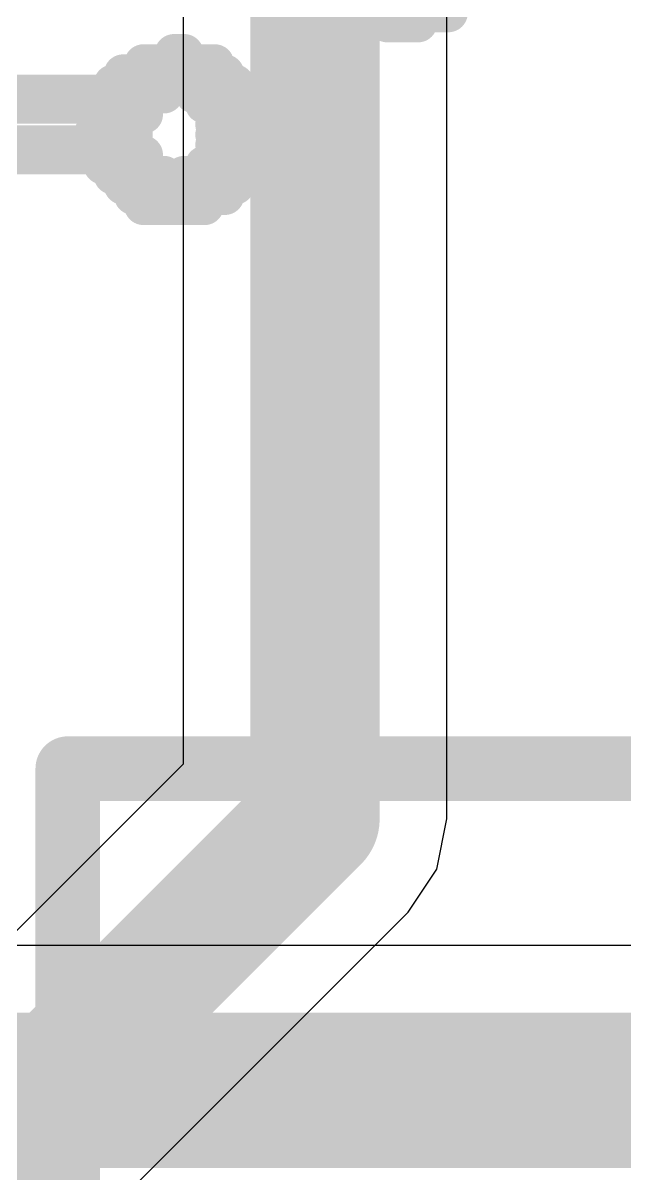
# Model space of a CAD drawing. Header units: inches. Extents: x -4.4 to 45.3, y -0.3 to 53.7.
# Drawn here: x 22.49 to 23.672, y 6.772 to 9.031 of the extents above; entities that cross this region are included whole.
import ezdxf

# ---------------------------------------------------------------- set-up
doc = ezdxf.new("R2010")
doc.units = ezdxf.units.IN
for name, color, linetype in [('Bottom Overlay', 54, 'Continuous'), ('Signal_2', 76, 'Continuous'), ('Top Layer', 1, 'Continuous'), ('Top Overlay', 2, 'Continuous')]:
    doc.layers.add(name, color=color, linetype=linetype)

# ---------------------------------------------------------------- blocks, each defined once
blk = doc.blocks.new('SFW5R_1STE1LF_28')
at = {"layer": 'Top Overlay'}
for points in [[(5.4, -3.75, 0.127, 0.127, 0), (5.4, -4.95, 0.127, 0.127, 0)], [(5.4, -4.95, 0.127, 0.127, 0), (-5.4, -4.95, 0.127, 0.127, 0)]]:
    blk.add_lwpolyline(points, format="xyseb", dxfattribs=at)
blk.add_lwpolyline([(5.3682, -4.95, 0.0635, 0.0635, 1), (5.4317, -4.95, 0.0635, 0.0635, 1)], format="xyseb", close=True, dxfattribs=at)
blk.add_lwpolyline([(5.3682, -4.95, 0.0635, 0.0635, 1), (5.4317, -4.95, 0.0635, 0.0635, 1)], format="xyseb", close=True, dxfattribs=at)

msp = doc.modelspace()

# ---------------------------------------------------------------- linework, layer by layer
at = {"layer": 'Bottom Overlay'}
for points in [[(23.1655, 9.0509, 0.0762, 0.0762, 0), (23.325, 9.0509, 0.0762, 0.0762, 0)], [(23.2054, 9.031, 0.0762, 0.0762, 0), (23.2652, 9.031, 0.0762, 0.0762, 0)], [(22.7867, 8.9712, 0.0762, 0.0762, 0), (22.8066, 8.9712, 0.0762, 0.0762, 0)], [(22.687, 8.9313, 0.0762, 0.0762, 0), (22.8864, 8.9313, 0.0762, 0.0762, 0)], [(22.7268, 8.9512, 0.0762, 0.0762, 0), (22.8664, 8.9512, 0.0762, 0.0762, 0)], [(22.667, 8.9114, 0.0762, 0.0762, 0), (22.9063, 8.9114, 0.0762, 0.0762, 0)], [(22.3879, 8.8914, 0.0762, 0.0762, 0), (22.7667, 8.8914, 0.0762, 0.0762, 0)], [(22.8265, 8.8914, 0.0762, 0.0762, 0), (22.9262, 8.8914, 0.0762, 0.0762, 0)], [(22.4078, 8.8715, 0.0762, 0.0762, 0), (22.7268, 8.8715, 0.0762, 0.0762, 0)], [(22.8465, 8.8715, 0.0762, 0.0762, 0), (22.9262, 8.8715, 0.0762, 0.0762, 0)], [(22.6471, 8.8515, 0.0762, 0.0762, 0), (22.7268, 8.8515, 0.0762, 0.0762, 0)], [(22.8664, 8.8515, 0.0762, 0.0762, 0), (22.9462, 8.8515, 0.0762, 0.0762, 0)], [(22.6471, 8.8316, 0.0762, 0.0762, 0), (22.7069, 8.8316, 0.0762, 0.0762, 0)], [(22.8664, 8.8316, 0.0762, 0.0762, 0), (22.9462, 8.8316, 0.0762, 0.0762, 0)], [(22.6271, 8.8117, 0.0762, 0.0762, 0), (22.7069, 8.8117, 0.0762, 0.0762, 0)], [(22.8664, 8.8117, 0.0762, 0.0762, 0), (22.9462, 8.8117, 0.0762, 0.0762, 0)], [(22.3679, 8.7917, 0.0762, 0.0762, 0), (22.7069, 8.7917, 0.0762, 0.0762, 0)], [(22.8664, 8.7917, 0.0762, 0.0762, 0), (22.9462, 8.7917, 0.0762, 0.0762, 0)], [(22.3679, 8.7718, 0.0762, 0.0762, 0), (22.7268, 8.7718, 0.0762, 0.0762, 0)], [(22.6471, 8.7518, 0.0762, 0.0762, 0), (22.7268, 8.7518, 0.0762, 0.0762, 0)], [(22.8465, 8.7518, 0.0762, 0.0762, 0), (22.9262, 8.7518, 0.0762, 0.0762, 0)], [(22.8664, 8.7718, 0.0762, 0.0762, 0), (22.9262, 8.7718, 0.0762, 0.0762, 0)], [(22.667, 8.7319, 0.0762, 0.0762, 0), (22.7667, 8.7319, 0.0762, 0.0762, 0)], [(22.8066, 8.7319, 0.0762, 0.0762, 0), (22.9262, 8.7319, 0.0762, 0.0762, 0)], [(22.687, 8.712, 0.0762, 0.0762, 0), (22.9063, 8.712, 0.0762, 0.0762, 0)], [(22.7069, 8.692, 0.0762, 0.0762, 0), (22.8864, 8.692, 0.0762, 0.0762, 0)], [(22.7268, 8.6721, 0.0762, 0.0762, 0), (22.8465, 8.6721, 0.0762, 0.0762, 0)]]:
    msp.add_lwpolyline(points, format="xyseb", dxfattribs=at)
for points in [[(23.1465, 9.0509, 0.0381, 0.0381, 1), (23.1846, 9.0509, 0.0381, 0.0381, 1)], [(23.306, 9.0509, 0.0381, 0.0381, 1), (23.3441, 9.0509, 0.0381, 0.0381, 1)], [(23.1863, 9.031, 0.0381, 0.0381, 1), (23.2244, 9.031, 0.0381, 0.0381, 1)], [(23.2462, 9.031, 0.0381, 0.0381, 1), (23.2843, 9.031, 0.0381, 0.0381, 1)], [(22.7676, 8.9712, 0.0381, 0.0381, 1), (22.8057, 8.9712, 0.0381, 0.0381, 1)], [(22.7875, 8.9712, 0.0381, 0.0381, 1), (22.8256, 8.9712, 0.0381, 0.0381, 1)], [(22.6679, 8.9313, 0.0381, 0.0381, 1), (22.706, 8.9313, 0.0381, 0.0381, 1)], [(22.7078, 8.9512, 0.0381, 0.0381, 1), (22.7459, 8.9512, 0.0381, 0.0381, 1)], [(22.8474, 8.9512, 0.0381, 0.0381, 1), (22.8855, 8.9512, 0.0381, 0.0381, 1)], [(22.8673, 8.9313, 0.0381, 0.0381, 1), (22.9054, 8.9313, 0.0381, 0.0381, 1)], [(22.648, 8.9114, 0.0381, 0.0381, 1), (22.6861, 8.9114, 0.0381, 0.0381, 1)], [(22.8872, 8.9114, 0.0381, 0.0381, 1), (22.9253, 8.9114, 0.0381, 0.0381, 1)], [(22.7477, 8.8914, 0.0381, 0.0381, 1), (22.7858, 8.8914, 0.0381, 0.0381, 1)], [(22.8075, 8.8914, 0.0381, 0.0381, 1), (22.8456, 8.8914, 0.0381, 0.0381, 1)], [(22.9072, 8.8914, 0.0381, 0.0381, 1), (22.9453, 8.8914, 0.0381, 0.0381, 1)], [(22.7078, 8.8715, 0.0381, 0.0381, 1), (22.7459, 8.8715, 0.0381, 0.0381, 1)], [(22.8274, 8.8715, 0.0381, 0.0381, 1), (22.8655, 8.8715, 0.0381, 0.0381, 1)], [(22.9072, 8.8715, 0.0381, 0.0381, 1), (22.9453, 8.8715, 0.0381, 0.0381, 1)], [(22.628, 8.8515, 0.0381, 0.0381, 1), (22.6661, 8.8515, 0.0381, 0.0381, 1)], [(22.7078, 8.8515, 0.0381, 0.0381, 1), (22.7459, 8.8515, 0.0381, 0.0381, 1)], [(22.8474, 8.8515, 0.0381, 0.0381, 1), (22.8855, 8.8515, 0.0381, 0.0381, 1)], [(22.9271, 8.8515, 0.0381, 0.0381, 1), (22.9652, 8.8515, 0.0381, 0.0381, 1)], [(22.628, 8.8316, 0.0381, 0.0381, 1), (22.6661, 8.8316, 0.0381, 0.0381, 1)], [(22.6878, 8.8316, 0.0381, 0.0381, 1), (22.7259, 8.8316, 0.0381, 0.0381, 1)], [(22.8474, 8.8316, 0.0381, 0.0381, 1), (22.8855, 8.8316, 0.0381, 0.0381, 1)], [(22.9271, 8.8316, 0.0381, 0.0381, 1), (22.9652, 8.8316, 0.0381, 0.0381, 1)], [(22.6081, 8.8117, 0.0381, 0.0381, 1), (22.6462, 8.8117, 0.0381, 0.0381, 1)], [(22.6878, 8.8117, 0.0381, 0.0381, 1), (22.7259, 8.8117, 0.0381, 0.0381, 1)], [(22.8474, 8.8117, 0.0381, 0.0381, 1), (22.8855, 8.8117, 0.0381, 0.0381, 1)], [(22.9271, 8.8117, 0.0381, 0.0381, 1), (22.9652, 8.8117, 0.0381, 0.0381, 1)], [(22.6878, 8.7917, 0.0381, 0.0381, 1), (22.7259, 8.7917, 0.0381, 0.0381, 1)], [(22.8474, 8.7917, 0.0381, 0.0381, 1), (22.8855, 8.7917, 0.0381, 0.0381, 1)], [(22.9271, 8.7917, 0.0381, 0.0381, 1), (22.9652, 8.7917, 0.0381, 0.0381, 1)], [(22.628, 8.7518, 0.0381, 0.0381, 1), (22.6661, 8.7518, 0.0381, 0.0381, 1)], [(22.7078, 8.7718, 0.0381, 0.0381, 1), (22.7459, 8.7718, 0.0381, 0.0381, 1)], [(22.7078, 8.7518, 0.0381, 0.0381, 1), (22.7459, 8.7518, 0.0381, 0.0381, 1)], [(22.8274, 8.7518, 0.0381, 0.0381, 1), (22.8655, 8.7518, 0.0381, 0.0381, 1)], [(22.8474, 8.7718, 0.0381, 0.0381, 1), (22.8855, 8.7718, 0.0381, 0.0381, 1)], [(22.9072, 8.7718, 0.0381, 0.0381, 1), (22.9453, 8.7718, 0.0381, 0.0381, 1)], [(22.9072, 8.7518, 0.0381, 0.0381, 1), (22.9453, 8.7518, 0.0381, 0.0381, 1)], [(22.648, 8.7319, 0.0381, 0.0381, 1), (22.6861, 8.7319, 0.0381, 0.0381, 1)], [(22.7477, 8.7319, 0.0381, 0.0381, 1), (22.7858, 8.7319, 0.0381, 0.0381, 1)], [(22.7875, 8.7319, 0.0381, 0.0381, 1), (22.8256, 8.7319, 0.0381, 0.0381, 1)], [(22.9072, 8.7319, 0.0381, 0.0381, 1), (22.9453, 8.7319, 0.0381, 0.0381, 1)], [(22.6679, 8.712, 0.0381, 0.0381, 1), (22.706, 8.712, 0.0381, 0.0381, 1)], [(22.8872, 8.712, 0.0381, 0.0381, 1), (22.9253, 8.712, 0.0381, 0.0381, 1)], [(22.6878, 8.692, 0.0381, 0.0381, 1), (22.7259, 8.692, 0.0381, 0.0381, 1)], [(22.8673, 8.692, 0.0381, 0.0381, 1), (22.9054, 8.692, 0.0381, 0.0381, 1)], [(22.7078, 8.6721, 0.0381, 0.0381, 1), (22.7459, 8.6721, 0.0381, 0.0381, 1)], [(22.8274, 8.6721, 0.0381, 0.0381, 1), (22.8655, 8.6721, 0.0381, 0.0381, 1)]]:
    msp.add_lwpolyline(points, format="xyseb", close=True, dxfattribs=at)
at = {"layer": 'Signal_2'}
for p, q in [((23.3222, 7.4676), (23.3222, 21.0419)), ((22.8042, 14.0658), (22.8042, 7.5749)), ((22.8042, 7.5749), (21.3811, 6.1518)), ((23.3025, 7.3685), (23.3222, 7.4676)), ((23.2463, 7.2845), (23.3025, 7.3685)), ((21.6715, 5.7097), (23.2463, 7.2845))]:
    msp.add_line(p, q, dxfattribs=at)
for points in [[(23.0632, 7.4676, 0.254, 0.254, 0), (23.0632, 21.3868, 0.254, 0.254, 0)], [(21.4884, 5.8928, 0.254, 0.254, 0), (23.0632, 7.4676, 0.254, 0.254, 0)]]:
    msp.add_lwpolyline(points, format="xyseb", dxfattribs=at)
msp.add_lwpolyline([(22.9997, 7.4676, 0.127, 0.127, 1), (23.1267, 7.4676, 0.127, 0.127, 1)], format="xyseb", close=True, dxfattribs=at)
msp.add_lwpolyline([(22.9997, 7.4676, 0.127, 0.127, 1), (23.1267, 7.4676, 0.127, 0.127, 1)], format="xyseb", close=True, dxfattribs=at)
at = {"layer": 'Top Layer'}
msp.add_line((30.8911, 7.2191), (6.8326, 7.2191), dxfattribs=at)
msp.add_lwpolyline([(6.8326, 6.9342, 0.3048, 0.3048, 0), (44.3672, 6.9342, 0.3048, 0.3048, 0)], format="xyseb", dxfattribs=at)

# ---------------------------------------------------------------- block references
at = {"rotation": 180}
msp.add_blockref('SFW5R_1STE1LF_28', (27.9781, 2.6162), dxfattribs=at)

doc.saveas('drawing.dxf')
